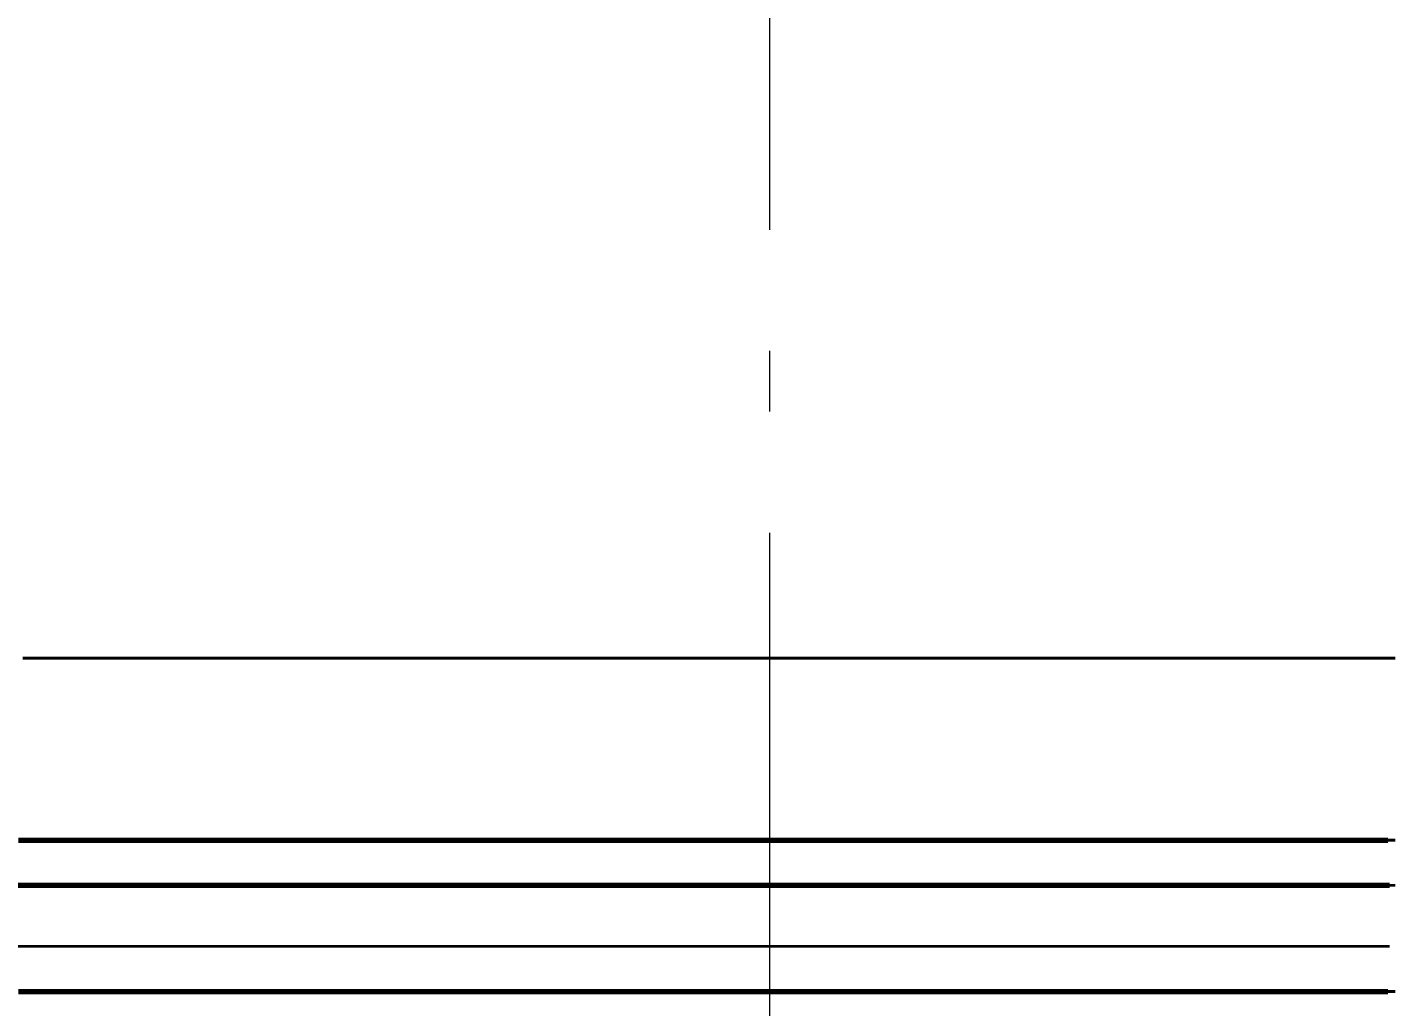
# Model space of a CAD drawing. Header units: millimetres. Extents: x 0 to 1554, y 0 to 420.
# Drawn here: x 108.49 to 130.93, y 294.56 to 310.72 of the extents above; entities that cross this region are included whole.
import ezdxf

# ---------------------------------------------------------------- set-up
doc = ezdxf.new("R2010")
doc.units = ezdxf.units.MM
doc.linetypes.add('IRAM-E-TRAZOS', pattern=[5, 4, -1])
doc.linetypes.add('IRAM-F-TRAZO-PUNTO', pattern=[20, 15, -2, 1, -2])
for name, color, linetype, lineweight in [('01-VISIBLE', 7, 'CONTINUOUS', 70), ('02-OCULTA', 4, 'IRAM-E-TRAZOS', 35), ('03-EJE', 1, 'IRAM-F-TRAZO-PUNTO', 18), ('04-COTA', 3, 'CONTINUOUS', 18)]:
    doc.layers.add(name, color=color, linetype=linetype, lineweight=lineweight)
doc.styles.add('ISO3098', font='isocpeur.ttf')
doc.dimstyles.new('FLAMA-IRAM', dxfattribs={"dimtxt": 3.5, "dimasz": 3.5, "dimexe": 2, "dimexo": 1.5, "dimgap": 1, "dimtad": 1, "dimdec": 1, "dimtxsty": 'ISO3098', "dimblk": 'IRAM_FLECHA', "dimblk1": 'IRAM_FLECHA', "dimblk2": 'IRAM_FLECHA', "dimcen": 2.5, "dimclrd": 256, "dimclre": 256, "dimclrt": 256, "dimazin": 3, "dimtfac": 1, "dimtmove": 0, "dimatfit": 3, "dimlwd": 18, "dimlwe": 18})

# ---------------------------------------------------------------- blocks, each defined once
blk = doc.blocks.new('IRAM_FLECHA')
blk.add_solid([(0, 0), (-1, 0.125), (-1, -0.125)])

msp = doc.modelspace()

# ---------------------------------------------------------------- linework, layer by layer
at = {"layer": '01-VISIBLE'}
for points in [[(108.35, 297.306), (108.55, 297.306), (108.75, 297.306), (108.95, 297.306), (109.15, 297.306), (109.35, 297.306), (109.55, 297.306), (109.75, 297.306), (109.95, 297.306), (110.15, 297.306), (110.35, 297.306), (110.55, 297.306), (110.75, 297.306), (110.95, 297.306), (111.15, 297.306), (111.35, 297.306), (111.55, 297.306), (111.75, 297.306), (111.95, 297.306), (112.15, 297.306), (112.35, 297.306), (112.55, 297.306), (112.75, 297.306), (112.95, 297.306), (113.15, 297.306), (113.35, 297.306), (113.55, 297.306), (113.75, 297.306), (113.95, 297.306), (114.15, 297.306), (114.35, 297.306), (114.55, 297.306), (114.75, 297.306), (114.95, 297.306), (115.15, 297.306), (115.35, 297.306), (115.55, 297.306), (115.75, 297.306), (115.95, 297.306), (116.15, 297.306), (116.35, 297.306), (116.55, 297.306), (116.75, 297.306), (116.95, 297.306), (117.15, 297.306), (117.35, 297.306), (117.55, 297.306), (117.75, 297.306), (117.95, 297.306), (118.15, 297.306), (118.35, 297.306), (118.55, 297.306), (118.75, 297.306), (118.95, 297.306), (119.15, 297.306), (119.35, 297.306), (119.55, 297.306), (119.75, 297.306), (119.95, 297.306), (120.15, 297.306), (120.35, 297.306), (120.55, 297.306), (120.75, 297.306), (120.95, 297.306), (121.15, 297.306), (121.35, 297.306), (121.55, 297.306), (121.75, 297.306), (121.95, 297.306), (122.15, 297.306), (122.35, 297.306), (122.55, 297.306), (122.75, 297.306), (122.95, 297.306), (123.15, 297.306), (123.35, 297.306), (123.55, 297.306), (123.75, 297.306), (123.95, 297.306), (124.15, 297.306), (124.35, 297.306), (124.55, 297.306), (124.75, 297.306), (124.95, 297.306), (125.15, 297.306), (125.35, 297.306), (125.55, 297.306), (125.75, 297.306), (125.95, 297.306), (126.15, 297.306), (126.35, 297.306), (126.55, 297.306), (126.75, 297.306), (126.95, 297.306), (127.15, 297.306), (127.35, 297.306), (127.55, 297.306), (127.75, 297.306), (127.95, 297.306), (128.15, 297.306), (128.35, 297.306), (128.55, 297.306), (128.75, 297.306), (128.95, 297.306), (129.15, 297.306), (129.35, 297.306), (129.55, 297.306), (129.75, 297.306), (129.95, 297.306), (130.15, 297.306), (130.35, 297.306), (130.55, 297.306), (130.75, 297.306), (130.95, 297.306)], [(130.979, 296.556), (130.779, 296.556), (130.578, 296.556), (130.377, 296.556), (130.177, 296.556), (129.976, 296.556), (129.776, 296.556), (129.575, 296.556), (129.375, 296.556), (129.174, 296.556), (128.973, 296.556), (128.773, 296.556), (128.572, 296.556), (128.372, 296.556), (128.171, 296.556), (127.971, 296.556), (127.77, 296.556), (127.569, 296.556), (127.369, 296.556), (127.168, 296.556), (126.968, 296.556), (126.767, 296.556), (126.567, 296.556), (126.366, 296.556), (126.165, 296.556), (125.965, 296.556), (125.764, 296.556), (125.564, 296.556), (125.363, 296.556), (125.163, 296.556), (124.962, 296.556), (124.761, 296.556), (124.561, 296.556), (124.36, 296.556), (124.16, 296.556), (123.959, 296.556), (123.759, 296.556), (123.558, 296.556), (123.357, 296.556), (123.157, 296.556), (122.956, 296.556), (122.756, 296.556), (122.555, 296.556), (122.355, 296.556), (122.154, 296.556), (121.953, 296.556), (121.753, 296.556), (121.552, 296.556), (121.352, 296.556), (121.151, 296.556), (120.951, 296.556), (120.75, 296.556), (120.549, 296.556), (120.349, 296.556), (120.148, 296.556), (119.948, 296.556), (119.747, 296.556), (119.547, 296.556), (119.346, 296.556), (119.145, 296.556), (118.945, 296.556), (118.744, 296.556), (118.544, 296.556), (118.343, 296.556), (118.143, 296.556), (117.942, 296.556), (117.741, 296.556), (117.541, 296.556), (117.34, 296.556), (117.14, 296.556), (116.939, 296.556), (116.739, 296.556), (116.538, 296.556), (116.337, 296.556), (116.137, 296.556), (115.936, 296.556), (115.736, 296.556), (115.535, 296.556), (115.335, 296.556), (115.134, 296.556), (114.933, 296.556), (114.733, 296.556), (114.532, 296.556), (114.332, 296.556), (114.131, 296.556), (113.931, 296.556), (113.73, 296.556), (113.529, 296.556), (113.329, 296.556), (113.128, 296.556), (112.928, 296.556), (112.727, 296.556), (112.527, 296.556), (112.326, 296.556), (112.125, 296.556), (111.925, 296.556), (111.724, 296.556), (111.524, 296.556), (111.323, 296.556), (111.123, 296.556), (110.922, 296.556), (110.721, 296.556), (110.521, 296.556), (110.32, 296.556), (110.12, 296.556), (109.919, 296.556), (109.719, 296.556), (109.518, 296.556), (109.317, 296.556), (109.117, 296.556), (108.916, 296.556), (108.716, 296.556), (108.515, 296.556), (108.315, 296.556)], [(108.35, 294.806), (108.55, 294.806), (108.75, 294.806), (108.95, 294.806), (109.15, 294.806), (109.35, 294.806), (109.55, 294.806), (109.75, 294.806), (109.95, 294.806), (110.15, 294.806), (110.35, 294.806), (110.55, 294.806), (110.75, 294.806), (110.95, 294.806), (111.15, 294.806), (111.35, 294.806), (111.55, 294.806), (111.75, 294.806), (111.95, 294.806), (112.15, 294.806), (112.35, 294.806), (112.55, 294.806), (112.75, 294.806), (112.95, 294.806), (113.15, 294.806), (113.35, 294.806), (113.55, 294.806), (113.75, 294.806), (113.95, 294.806), (114.15, 294.806), (114.35, 294.806), (114.55, 294.806), (114.75, 294.806), (114.95, 294.806), (115.15, 294.806), (115.35, 294.806), (115.55, 294.806), (115.75, 294.806), (115.95, 294.806), (116.15, 294.806), (116.35, 294.806), (116.55, 294.806), (116.75, 294.806), (116.95, 294.806), (117.15, 294.806), (117.35, 294.806), (117.55, 294.806), (117.75, 294.806), (117.95, 294.806), (118.15, 294.806), (118.35, 294.806), (118.55, 294.806), (118.75, 294.806), (118.95, 294.806), (119.15, 294.806), (119.35, 294.806), (119.55, 294.806), (119.75, 294.806), (119.95, 294.806), (120.15, 294.806), (120.35, 294.806), (120.55, 294.806), (120.75, 294.806), (120.95, 294.806), (121.15, 294.806), (121.35, 294.806), (121.55, 294.806), (121.75, 294.806), (121.95, 294.806), (122.15, 294.806), (122.35, 294.806), (122.55, 294.806), (122.75, 294.806), (122.95, 294.806), (123.15, 294.806), (123.35, 294.806), (123.55, 294.806), (123.75, 294.806), (123.95, 294.806), (124.15, 294.806), (124.35, 294.806), (124.55, 294.806), (124.75, 294.806), (124.95, 294.806), (125.15, 294.806), (125.35, 294.806), (125.55, 294.806), (125.75, 294.806), (125.95, 294.806), (126.15, 294.806), (126.35, 294.806), (126.55, 294.806), (126.75, 294.806), (126.95, 294.806), (127.15, 294.806), (127.35, 294.806), (127.55, 294.806), (127.75, 294.806), (127.95, 294.806), (128.15, 294.806), (128.35, 294.806), (128.55, 294.806), (128.75, 294.806), (128.95, 294.806), (129.15, 294.806), (129.35, 294.806), (129.55, 294.806), (129.75, 294.806), (129.95, 294.806), (130.15, 294.806), (130.35, 294.806), (130.55, 294.806), (130.75, 294.806), (130.95, 294.806)]]:
    msp.add_lwpolyline(points, dxfattribs=at)
at = {"layer": '02-OCULTA'}
for points in [[(131.075, 300.306), (130.875, 300.306), (130.675, 300.306), (130.474, 300.306), (130.274, 300.306), (130.073, 300.306), (129.873, 300.306), (129.672, 300.306), (129.472, 300.306), (129.271, 300.306), (129.071, 300.306), (128.87, 300.306), (128.67, 300.306), (128.469, 300.306), (128.269, 300.306), (128.068, 300.306), (127.868, 300.306), (127.667, 300.306), (127.467, 300.306), (127.266, 300.306), (127.066, 300.306), (126.865, 300.306), (126.665, 300.306), (126.464, 300.306), (126.264, 300.306), (126.063, 300.306), (125.863, 300.306), (125.662, 300.306), (125.462, 300.306), (125.261, 300.306), (125.061, 300.306), (124.86, 300.306), (124.66, 300.306), (124.459, 300.306), (124.259, 300.306), (124.058, 300.306), (123.858, 300.306), (123.657, 300.306), (123.457, 300.306), (123.256, 300.306), (123.056, 300.306), (122.855, 300.306), (122.655, 300.306), (122.454, 300.306), (122.254, 300.306), (122.053, 300.306), (121.853, 300.306), (121.652, 300.306), (121.452, 300.306), (121.251, 300.306), (121.051, 300.306), (120.85, 300.306), (120.65, 300.306), (120.449, 300.306), (120.249, 300.306), (120.048, 300.306), (119.848, 300.306), (119.647, 300.306), (119.447, 300.306), (119.246, 300.306), (119.046, 300.306), (118.845, 300.306), (118.645, 300.306), (118.444, 300.306), (118.244, 300.306), (118.043, 300.306), (117.843, 300.306), (117.642, 300.306), (117.442, 300.306), (117.241, 300.306), (117.041, 300.306), (116.84, 300.306), (116.64, 300.306), (116.439, 300.306), (116.239, 300.306), (116.038, 300.306), (115.838, 300.306), (115.637, 300.306), (115.437, 300.306), (115.236, 300.306), (115.036, 300.306), (114.835, 300.306), (114.635, 300.306), (114.434, 300.306), (114.234, 300.306), (114.033, 300.306), (113.833, 300.306), (113.632, 300.306), (113.432, 300.306), (113.231, 300.306), (113.031, 300.306), (112.83, 300.306), (112.63, 300.306), (112.429, 300.306), (112.229, 300.306), (112.028, 300.306), (111.828, 300.306), (111.627, 300.306), (111.427, 300.306), (111.226, 300.306), (111.026, 300.306), (110.825, 300.306), (110.625, 300.306), (110.425, 300.306), (110.224, 300.306), (110.024, 300.306), (109.823, 300.306), (109.623, 300.306), (109.422, 300.306), (109.222, 300.306), (109.021, 300.306), (108.821, 300.306), (108.62, 300.306), (108.42, 300.306)], [(108.42, 300.306), (108.62, 300.306), (108.821, 300.306), (109.021, 300.306), (109.222, 300.306), (109.422, 300.306), (109.623, 300.306), (109.823, 300.306), (110.024, 300.306), (110.224, 300.306), (110.425, 300.306), (110.625, 300.306), (110.825, 300.306), (111.026, 300.306), (111.226, 300.306), (111.427, 300.306), (111.627, 300.306), (111.828, 300.306), (112.028, 300.306), (112.229, 300.306), (112.429, 300.306), (112.63, 300.306), (112.83, 300.306), (113.031, 300.306), (113.231, 300.306), (113.432, 300.306), (113.632, 300.306), (113.833, 300.306), (114.033, 300.306), (114.234, 300.306), (114.434, 300.306), (114.635, 300.306), (114.835, 300.306), (115.036, 300.306), (115.236, 300.306), (115.437, 300.306), (115.637, 300.306), (115.838, 300.306), (116.038, 300.306), (116.239, 300.306), (116.439, 300.306), (116.64, 300.306), (116.84, 300.306), (117.041, 300.306), (117.241, 300.306), (117.442, 300.306), (117.642, 300.306), (117.843, 300.306), (118.043, 300.306), (118.244, 300.306), (118.444, 300.306), (118.645, 300.306), (118.845, 300.306), (119.046, 300.306), (119.246, 300.306), (119.447, 300.306), (119.647, 300.306), (119.848, 300.306), (120.048, 300.306), (120.249, 300.306), (120.449, 300.306), (120.65, 300.306), (120.85, 300.306), (121.051, 300.306), (121.251, 300.306), (121.452, 300.306), (121.652, 300.306), (121.853, 300.306), (122.053, 300.306), (122.254, 300.306), (122.454, 300.306), (122.655, 300.306), (122.855, 300.306), (123.056, 300.306), (123.256, 300.306), (123.457, 300.306), (123.657, 300.306), (123.858, 300.306), (124.058, 300.306), (124.259, 300.306), (124.459, 300.306), (124.66, 300.306), (124.86, 300.306), (125.061, 300.306), (125.261, 300.306), (125.462, 300.306), (125.662, 300.306), (125.863, 300.306), (126.063, 300.306), (126.264, 300.306), (126.464, 300.306), (126.665, 300.306), (126.865, 300.306), (127.066, 300.306), (127.266, 300.306), (127.467, 300.306), (127.667, 300.306), (127.868, 300.306), (128.068, 300.306), (128.269, 300.306), (128.469, 300.306), (128.67, 300.306), (128.87, 300.306), (129.071, 300.306), (129.271, 300.306), (129.472, 300.306), (129.672, 300.306), (129.873, 300.306), (130.073, 300.306), (130.274, 300.306), (130.474, 300.306), (130.675, 300.306), (130.875, 300.306), (131.075, 300.306)], [(131.067, 300.306), (130.867, 300.306), (130.667, 300.306), (130.466, 300.306), (130.266, 300.306), (130.066, 300.306), (129.865, 300.306), (129.665, 300.306), (129.465, 300.306), (129.264, 300.306), (129.064, 300.306), (128.864, 300.306), (128.663, 300.306), (128.463, 300.306), (128.263, 300.306), (128.062, 300.306), (127.862, 300.306), (127.662, 300.306), (127.461, 300.306), (127.261, 300.306), (127.061, 300.306), (126.86, 300.306), (126.66, 300.306), (126.46, 300.306), (126.259, 300.306), (126.059, 300.306), (125.859, 300.306), (125.658, 300.306), (125.458, 300.306), (125.258, 300.306), (125.057, 300.306), (124.857, 300.306), (124.657, 300.306), (124.456, 300.306), (124.256, 300.306), (124.056, 300.306), (123.855, 300.306), (123.655, 300.306), (123.455, 300.306), (123.254, 300.306), (123.054, 300.306), (122.854, 300.306), (122.653, 300.306), (122.453, 300.306), (122.253, 300.306), (122.052, 300.306), (121.852, 300.306), (121.652, 300.306), (121.451, 300.306), (121.251, 300.306), (121.051, 300.306), (120.85, 300.306), (120.65, 300.306), (120.449, 300.306), (120.249, 300.306), (120.049, 300.306), (119.848, 300.306), (119.648, 300.306), (119.448, 300.306), (119.247, 300.306), (119.047, 300.306), (118.847, 300.306), (118.646, 300.306), (118.446, 300.306), (118.246, 300.306), (118.045, 300.306), (117.845, 300.306), (117.645, 300.306), (117.444, 300.306), (117.244, 300.306), (117.044, 300.306), (116.843, 300.306), (116.643, 300.306), (116.443, 300.306), (116.242, 300.306), (116.042, 300.306), (115.842, 300.306), (115.641, 300.306), (115.441, 300.306), (115.241, 300.306), (115.04, 300.306), (114.84, 300.306), (114.64, 300.306), (114.439, 300.306), (114.239, 300.306), (114.039, 300.306), (113.838, 300.306), (113.638, 300.306), (113.438, 300.306), (113.237, 300.306), (113.037, 300.306), (112.837, 300.306), (112.636, 300.306), (112.436, 300.306), (112.236, 300.306), (112.035, 300.306), (111.835, 300.306), (111.635, 300.306), (111.434, 300.306), (111.234, 300.306), (111.034, 300.306), (110.833, 300.306), (110.633, 300.306), (110.433, 300.306), (110.232, 300.306), (110.032, 300.306), (109.832, 300.306), (109.631, 300.306), (109.431, 300.306), (109.231, 300.306), (109.03, 300.306), (108.83, 300.306), (108.63, 300.306), (108.429, 300.306)], [(108.429, 300.306), (108.63, 300.306), (108.83, 300.306), (109.03, 300.306), (109.231, 300.306), (109.431, 300.306), (109.631, 300.306), (109.832, 300.306), (110.032, 300.306), (110.232, 300.306), (110.433, 300.306), (110.633, 300.306), (110.833, 300.306), (111.034, 300.306), (111.234, 300.306), (111.434, 300.306), (111.635, 300.306), (111.835, 300.306), (112.035, 300.306), (112.236, 300.306), (112.436, 300.306), (112.636, 300.306), (112.837, 300.306), (113.037, 300.306), (113.237, 300.306), (113.438, 300.306), (113.638, 300.306), (113.838, 300.306), (114.039, 300.306), (114.239, 300.306), (114.439, 300.306), (114.64, 300.306), (114.84, 300.306), (115.04, 300.306), (115.241, 300.306), (115.441, 300.306), (115.641, 300.306), (115.842, 300.306), (116.042, 300.306), (116.242, 300.306), (116.443, 300.306), (116.643, 300.306), (116.843, 300.306), (117.044, 300.306), (117.244, 300.306), (117.444, 300.306), (117.645, 300.306), (117.845, 300.306), (118.045, 300.306), (118.246, 300.306), (118.446, 300.306), (118.646, 300.306), (118.847, 300.306), (119.047, 300.306), (119.247, 300.306), (119.448, 300.306), (119.648, 300.306), (119.848, 300.306), (120.049, 300.306), (120.249, 300.306), (120.449, 300.306), (120.65, 300.306), (120.85, 300.306), (121.051, 300.306), (121.251, 300.306), (121.451, 300.306), (121.652, 300.306), (121.852, 300.306), (122.052, 300.306), (122.253, 300.306), (122.453, 300.306), (122.653, 300.306), (122.854, 300.306), (123.054, 300.306), (123.254, 300.306), (123.455, 300.306), (123.655, 300.306), (123.855, 300.306), (124.056, 300.306), (124.256, 300.306), (124.456, 300.306), (124.657, 300.306), (124.857, 300.306), (125.057, 300.306), (125.258, 300.306), (125.458, 300.306), (125.658, 300.306), (125.859, 300.306), (126.059, 300.306), (126.259, 300.306), (126.46, 300.306), (126.66, 300.306), (126.86, 300.306), (127.061, 300.306), (127.261, 300.306), (127.461, 300.306), (127.662, 300.306), (127.862, 300.306), (128.062, 300.306), (128.263, 300.306), (128.463, 300.306), (128.663, 300.306), (128.864, 300.306), (129.064, 300.306), (129.264, 300.306), (129.465, 300.306), (129.665, 300.306), (129.865, 300.306), (130.066, 300.306), (130.266, 300.306), (130.466, 300.306), (130.667, 300.306), (130.867, 300.306), (131.067, 300.306)], [(130.95, 297.306), (130.75, 297.306), (130.55, 297.306), (130.35, 297.306), (130.15, 297.306), (129.95, 297.306), (129.75, 297.306), (129.55, 297.306), (129.35, 297.306), (129.15, 297.306), (128.95, 297.306), (128.75, 297.306), (128.55, 297.306), (128.35, 297.306), (128.15, 297.306), (127.95, 297.306), (127.75, 297.306), (127.55, 297.306), (127.35, 297.306), (127.15, 297.306), (126.95, 297.306), (126.75, 297.306), (126.55, 297.306), (126.35, 297.306), (126.15, 297.306), (125.95, 297.306), (125.75, 297.306), (125.55, 297.306), (125.35, 297.306), (125.15, 297.306), (124.95, 297.306), (124.75, 297.306), (124.55, 297.306), (124.35, 297.306), (124.15, 297.306), (123.95, 297.306), (123.75, 297.306), (123.55, 297.306), (123.35, 297.306), (123.15, 297.306), (122.95, 297.306), (122.75, 297.306), (122.55, 297.306), (122.35, 297.306), (122.15, 297.306), (121.95, 297.306), (121.75, 297.306), (121.55, 297.306), (121.35, 297.306), (121.15, 297.306), (120.95, 297.306), (120.75, 297.306), (120.55, 297.306), (120.35, 297.306), (120.15, 297.306), (119.95, 297.306), (119.75, 297.306), (119.55, 297.306), (119.35, 297.306), (119.15, 297.306), (118.95, 297.306), (118.75, 297.306), (118.55, 297.306), (118.35, 297.306), (118.15, 297.306), (117.95, 297.306), (117.75, 297.306), (117.55, 297.306), (117.35, 297.306), (117.15, 297.306), (116.95, 297.306), (116.75, 297.306), (116.55, 297.306), (116.35, 297.306), (116.15, 297.306), (115.95, 297.306), (115.75, 297.306), (115.55, 297.306), (115.35, 297.306), (115.15, 297.306), (114.95, 297.306), (114.75, 297.306), (114.55, 297.306), (114.35, 297.306), (114.15, 297.306), (113.95, 297.306), (113.75, 297.306), (113.55, 297.306), (113.35, 297.306), (113.15, 297.306), (112.95, 297.306), (112.75, 297.306), (112.55, 297.306), (112.35, 297.306), (112.15, 297.306), (111.95, 297.306), (111.75, 297.306), (111.55, 297.306), (111.35, 297.306), (111.15, 297.306), (110.95, 297.306), (110.75, 297.306), (110.55, 297.306), (110.35, 297.306), (110.15, 297.306), (109.95, 297.306), (109.75, 297.306), (109.55, 297.306), (109.35, 297.306), (109.15, 297.306), (108.95, 297.306), (108.75, 297.306), (108.55, 297.306), (108.35, 297.306)], [(131.075, 297.306), (130.875, 297.306), (130.675, 297.306), (130.474, 297.306), (130.274, 297.306), (130.073, 297.306), (129.873, 297.306), (129.672, 297.306), (129.472, 297.306), (129.271, 297.306), (129.071, 297.306), (128.87, 297.306), (128.67, 297.306), (128.469, 297.306), (128.269, 297.306), (128.068, 297.306), (127.868, 297.306), (127.667, 297.306), (127.467, 297.306), (127.266, 297.306), (127.066, 297.306), (126.865, 297.306), (126.665, 297.306), (126.464, 297.306), (126.264, 297.306), (126.063, 297.306), (125.863, 297.306), (125.662, 297.306), (125.462, 297.306), (125.261, 297.306), (125.061, 297.306), (124.86, 297.306), (124.66, 297.306), (124.459, 297.306), (124.259, 297.306), (124.058, 297.306), (123.858, 297.306), (123.657, 297.306), (123.457, 297.306), (123.256, 297.306), (123.056, 297.306), (122.855, 297.306), (122.655, 297.306), (122.454, 297.306), (122.254, 297.306), (122.053, 297.306), (121.853, 297.306), (121.652, 297.306), (121.452, 297.306), (121.251, 297.306), (121.051, 297.306), (120.85, 297.306), (120.65, 297.306), (120.449, 297.306), (120.249, 297.306), (120.048, 297.306), (119.848, 297.306), (119.647, 297.306), (119.447, 297.306), (119.246, 297.306), (119.046, 297.306), (118.845, 297.306), (118.645, 297.306), (118.444, 297.306), (118.244, 297.306), (118.043, 297.306), (117.843, 297.306), (117.642, 297.306), (117.442, 297.306), (117.241, 297.306), (117.041, 297.306), (116.84, 297.306), (116.64, 297.306), (116.439, 297.306), (116.239, 297.306), (116.038, 297.306), (115.838, 297.306), (115.637, 297.306), (115.437, 297.306), (115.236, 297.306), (115.036, 297.306), (114.835, 297.306), (114.635, 297.306), (114.434, 297.306), (114.234, 297.306), (114.033, 297.306), (113.833, 297.306), (113.632, 297.306), (113.432, 297.306), (113.231, 297.306), (113.031, 297.306), (112.83, 297.306), (112.63, 297.306), (112.429, 297.306), (112.229, 297.306), (112.028, 297.306), (111.828, 297.306), (111.627, 297.306), (111.427, 297.306), (111.226, 297.306), (111.026, 297.306), (110.825, 297.306), (110.625, 297.306), (110.425, 297.306), (110.224, 297.306), (110.024, 297.306), (109.823, 297.306), (109.623, 297.306), (109.422, 297.306), (109.222, 297.306), (109.021, 297.306), (108.821, 297.306), (108.62, 297.306), (108.42, 297.306)], [(108.42, 297.306), (108.62, 297.306), (108.821, 297.306), (109.021, 297.306), (109.222, 297.306), (109.422, 297.306), (109.623, 297.306), (109.823, 297.306), (110.024, 297.306), (110.224, 297.306), (110.425, 297.306), (110.625, 297.306), (110.825, 297.306), (111.026, 297.306), (111.226, 297.306), (111.427, 297.306), (111.627, 297.306), (111.828, 297.306), (112.028, 297.306), (112.229, 297.306), (112.429, 297.306), (112.63, 297.306), (112.83, 297.306), (113.031, 297.306), (113.231, 297.306), (113.432, 297.306), (113.632, 297.306), (113.833, 297.306), (114.033, 297.306), (114.234, 297.306), (114.434, 297.306), (114.635, 297.306), (114.835, 297.306), (115.036, 297.306), (115.236, 297.306), (115.437, 297.306), (115.637, 297.306), (115.838, 297.306), (116.038, 297.306), (116.239, 297.306), (116.439, 297.306), (116.64, 297.306), (116.84, 297.306), (117.041, 297.306), (117.241, 297.306), (117.442, 297.306), (117.642, 297.306), (117.843, 297.306), (118.043, 297.306), (118.244, 297.306), (118.444, 297.306), (118.645, 297.306), (118.845, 297.306), (119.046, 297.306), (119.246, 297.306), (119.447, 297.306), (119.647, 297.306), (119.848, 297.306), (120.048, 297.306), (120.249, 297.306), (120.449, 297.306), (120.65, 297.306), (120.85, 297.306), (121.051, 297.306), (121.251, 297.306), (121.452, 297.306), (121.652, 297.306), (121.853, 297.306), (122.053, 297.306), (122.254, 297.306), (122.454, 297.306), (122.655, 297.306), (122.855, 297.306), (123.056, 297.306), (123.256, 297.306), (123.457, 297.306), (123.657, 297.306), (123.858, 297.306), (124.058, 297.306), (124.259, 297.306), (124.459, 297.306), (124.66, 297.306), (124.86, 297.306), (125.061, 297.306), (125.261, 297.306), (125.462, 297.306), (125.662, 297.306), (125.863, 297.306), (126.063, 297.306), (126.264, 297.306), (126.464, 297.306), (126.665, 297.306), (126.865, 297.306), (127.066, 297.306), (127.266, 297.306), (127.467, 297.306), (127.667, 297.306), (127.868, 297.306), (128.068, 297.306), (128.269, 297.306), (128.469, 297.306), (128.67, 297.306), (128.87, 297.306), (129.071, 297.306), (129.271, 297.306), (129.472, 297.306), (129.672, 297.306), (129.873, 297.306), (130.073, 297.306), (130.274, 297.306), (130.474, 297.306), (130.675, 297.306), (130.875, 297.306), (131.075, 297.306)], [(131.075, 297.306), (130.875, 297.306), (130.675, 297.306), (130.474, 297.306), (130.274, 297.306), (130.073, 297.306), (129.873, 297.306), (129.672, 297.306), (129.472, 297.306), (129.271, 297.306), (129.071, 297.306), (128.87, 297.306), (128.67, 297.306), (128.469, 297.306), (128.269, 297.306), (128.068, 297.306), (127.868, 297.306), (127.667, 297.306), (127.467, 297.306), (127.266, 297.306), (127.066, 297.306), (126.865, 297.306), (126.665, 297.306), (126.464, 297.306), (126.264, 297.306), (126.063, 297.306), (125.863, 297.306), (125.662, 297.306), (125.462, 297.306), (125.261, 297.306), (125.061, 297.306), (124.86, 297.306), (124.66, 297.306), (124.459, 297.306), (124.259, 297.306), (124.058, 297.306), (123.858, 297.306), (123.657, 297.306), (123.457, 297.306), (123.256, 297.306), (123.056, 297.306), (122.855, 297.306), (122.655, 297.306), (122.454, 297.306), (122.254, 297.306), (122.053, 297.306), (121.853, 297.306), (121.652, 297.306), (121.452, 297.306), (121.251, 297.306), (121.051, 297.306), (120.85, 297.306), (120.65, 297.306), (120.449, 297.306), (120.249, 297.306), (120.048, 297.306), (119.848, 297.306), (119.647, 297.306), (119.447, 297.306), (119.246, 297.306), (119.046, 297.306), (118.845, 297.306), (118.645, 297.306), (118.444, 297.306), (118.244, 297.306), (118.043, 297.306), (117.843, 297.306), (117.642, 297.306), (117.442, 297.306), (117.241, 297.306), (117.041, 297.306), (116.84, 297.306), (116.64, 297.306), (116.439, 297.306), (116.239, 297.306), (116.038, 297.306), (115.838, 297.306), (115.637, 297.306), (115.437, 297.306), (115.236, 297.306), (115.036, 297.306), (114.835, 297.306), (114.635, 297.306), (114.434, 297.306), (114.234, 297.306), (114.033, 297.306), (113.833, 297.306), (113.632, 297.306), (113.432, 297.306), (113.231, 297.306), (113.031, 297.306), (112.83, 297.306), (112.63, 297.306), (112.429, 297.306), (112.229, 297.306), (112.028, 297.306), (111.828, 297.306), (111.627, 297.306), (111.427, 297.306), (111.226, 297.306), (111.026, 297.306), (110.825, 297.306), (110.625, 297.306), (110.425, 297.306), (110.224, 297.306), (110.024, 297.306), (109.823, 297.306), (109.623, 297.306), (109.422, 297.306), (109.222, 297.306), (109.021, 297.306), (108.821, 297.306), (108.62, 297.306), (108.42, 297.306)], [(108.42, 297.306), (108.62, 297.306), (108.821, 297.306), (109.021, 297.306), (109.222, 297.306), (109.422, 297.306), (109.623, 297.306), (109.823, 297.306), (110.024, 297.306), (110.224, 297.306), (110.425, 297.306), (110.625, 297.306), (110.825, 297.306), (111.026, 297.306), (111.226, 297.306), (111.427, 297.306), (111.627, 297.306), (111.828, 297.306), (112.028, 297.306), (112.229, 297.306), (112.429, 297.306), (112.63, 297.306), (112.83, 297.306), (113.031, 297.306), (113.231, 297.306), (113.432, 297.306), (113.632, 297.306), (113.833, 297.306), (114.033, 297.306), (114.234, 297.306), (114.434, 297.306), (114.635, 297.306), (114.835, 297.306), (115.036, 297.306), (115.236, 297.306), (115.437, 297.306), (115.637, 297.306), (115.838, 297.306), (116.038, 297.306), (116.239, 297.306), (116.439, 297.306), (116.64, 297.306), (116.84, 297.306), (117.041, 297.306), (117.241, 297.306), (117.442, 297.306), (117.642, 297.306), (117.843, 297.306), (118.043, 297.306), (118.244, 297.306), (118.444, 297.306), (118.645, 297.306), (118.845, 297.306), (119.046, 297.306), (119.246, 297.306), (119.447, 297.306), (119.647, 297.306), (119.848, 297.306), (120.048, 297.306), (120.249, 297.306), (120.449, 297.306), (120.65, 297.306), (120.85, 297.306), (121.051, 297.306), (121.251, 297.306), (121.452, 297.306), (121.652, 297.306), (121.853, 297.306), (122.053, 297.306), (122.254, 297.306), (122.454, 297.306), (122.655, 297.306), (122.855, 297.306), (123.056, 297.306), (123.256, 297.306), (123.457, 297.306), (123.657, 297.306), (123.858, 297.306), (124.058, 297.306), (124.259, 297.306), (124.459, 297.306), (124.66, 297.306), (124.86, 297.306), (125.061, 297.306), (125.261, 297.306), (125.462, 297.306), (125.662, 297.306), (125.863, 297.306), (126.063, 297.306), (126.264, 297.306), (126.464, 297.306), (126.665, 297.306), (126.865, 297.306), (127.066, 297.306), (127.266, 297.306), (127.467, 297.306), (127.667, 297.306), (127.868, 297.306), (128.068, 297.306), (128.269, 297.306), (128.469, 297.306), (128.67, 297.306), (128.87, 297.306), (129.071, 297.306), (129.271, 297.306), (129.472, 297.306), (129.672, 297.306), (129.873, 297.306), (130.073, 297.306), (130.274, 297.306), (130.474, 297.306), (130.675, 297.306), (130.875, 297.306), (131.075, 297.306)], [(131.067, 297.306), (130.867, 297.306), (130.667, 297.306), (130.466, 297.306), (130.266, 297.306), (130.066, 297.306), (129.865, 297.306), (129.665, 297.306), (129.465, 297.306), (129.264, 297.306), (129.064, 297.306), (128.864, 297.306), (128.663, 297.306), (128.463, 297.306), (128.263, 297.306), (128.062, 297.306), (127.862, 297.306), (127.662, 297.306), (127.461, 297.306), (127.261, 297.306), (127.061, 297.306), (126.86, 297.306), (126.66, 297.306), (126.46, 297.306), (126.259, 297.306), (126.059, 297.306), (125.859, 297.306), (125.658, 297.306), (125.458, 297.306), (125.258, 297.306), (125.057, 297.306), (124.857, 297.306), (124.657, 297.306), (124.456, 297.306), (124.256, 297.306), (124.056, 297.306), (123.855, 297.306), (123.655, 297.306), (123.455, 297.306), (123.254, 297.306), (123.054, 297.306), (122.854, 297.306), (122.653, 297.306), (122.453, 297.306), (122.253, 297.306), (122.052, 297.306), (121.852, 297.306), (121.652, 297.306), (121.451, 297.306), (121.251, 297.306), (121.051, 297.306), (120.85, 297.306), (120.65, 297.306), (120.449, 297.306), (120.249, 297.306), (120.049, 297.306), (119.848, 297.306), (119.648, 297.306), (119.448, 297.306), (119.247, 297.306), (119.047, 297.306), (118.847, 297.306), (118.646, 297.306), (118.446, 297.306), (118.246, 297.306), (118.045, 297.306), (117.845, 297.306), (117.645, 297.306), (117.444, 297.306), (117.244, 297.306), (117.044, 297.306), (116.843, 297.306), (116.643, 297.306), (116.443, 297.306), (116.242, 297.306), (116.042, 297.306), (115.842, 297.306), (115.641, 297.306), (115.441, 297.306), (115.241, 297.306), (115.04, 297.306), (114.84, 297.306), (114.64, 297.306), (114.439, 297.306), (114.239, 297.306), (114.039, 297.306), (113.838, 297.306), (113.638, 297.306), (113.438, 297.306), (113.237, 297.306), (113.037, 297.306), (112.837, 297.306), (112.636, 297.306), (112.436, 297.306), (112.236, 297.306), (112.035, 297.306), (111.835, 297.306), (111.635, 297.306), (111.434, 297.306), (111.234, 297.306), (111.034, 297.306), (110.833, 297.306), (110.633, 297.306), (110.433, 297.306), (110.232, 297.306), (110.032, 297.306), (109.832, 297.306), (109.631, 297.306), (109.431, 297.306), (109.231, 297.306), (109.03, 297.306), (108.83, 297.306), (108.63, 297.306), (108.429, 297.306)], [(108.429, 297.306), (108.63, 297.306), (108.83, 297.306), (109.03, 297.306), (109.231, 297.306), (109.431, 297.306), (109.631, 297.306), (109.832, 297.306), (110.032, 297.306), (110.232, 297.306), (110.433, 297.306), (110.633, 297.306), (110.833, 297.306), (111.034, 297.306), (111.234, 297.306), (111.434, 297.306), (111.635, 297.306), (111.835, 297.306), (112.035, 297.306), (112.236, 297.306), (112.436, 297.306), (112.636, 297.306), (112.837, 297.306), (113.037, 297.306), (113.237, 297.306), (113.438, 297.306), (113.638, 297.306), (113.838, 297.306), (114.039, 297.306), (114.239, 297.306), (114.439, 297.306), (114.64, 297.306), (114.84, 297.306), (115.04, 297.306), (115.241, 297.306), (115.441, 297.306), (115.641, 297.306), (115.842, 297.306), (116.042, 297.306), (116.242, 297.306), (116.443, 297.306), (116.643, 297.306), (116.843, 297.306), (117.044, 297.306), (117.244, 297.306), (117.444, 297.306), (117.645, 297.306), (117.845, 297.306), (118.045, 297.306), (118.246, 297.306), (118.446, 297.306), (118.646, 297.306), (118.847, 297.306), (119.047, 297.306), (119.247, 297.306), (119.448, 297.306), (119.648, 297.306), (119.848, 297.306), (120.049, 297.306), (120.249, 297.306), (120.449, 297.306), (120.65, 297.306), (120.85, 297.306), (121.051, 297.306), (121.251, 297.306), (121.451, 297.306), (121.652, 297.306), (121.852, 297.306), (122.052, 297.306), (122.253, 297.306), (122.453, 297.306), (122.653, 297.306), (122.854, 297.306), (123.054, 297.306), (123.254, 297.306), (123.455, 297.306), (123.655, 297.306), (123.855, 297.306), (124.056, 297.306), (124.256, 297.306), (124.456, 297.306), (124.657, 297.306), (124.857, 297.306), (125.057, 297.306), (125.258, 297.306), (125.458, 297.306), (125.658, 297.306), (125.859, 297.306), (126.059, 297.306), (126.259, 297.306), (126.46, 297.306), (126.66, 297.306), (126.86, 297.306), (127.061, 297.306), (127.261, 297.306), (127.461, 297.306), (127.662, 297.306), (127.862, 297.306), (128.062, 297.306), (128.263, 297.306), (128.463, 297.306), (128.663, 297.306), (128.864, 297.306), (129.064, 297.306), (129.264, 297.306), (129.465, 297.306), (129.665, 297.306), (129.865, 297.306), (130.066, 297.306), (130.266, 297.306), (130.466, 297.306), (130.667, 297.306), (130.867, 297.306), (131.067, 297.306)], [(131.071, 296.556), (130.871, 296.556), (130.67, 296.556), (130.47, 296.556), (130.269, 296.556), (130.069, 296.556), (129.869, 296.556), (129.668, 296.556), (129.468, 296.556), (129.267, 296.556), (129.067, 296.556), (128.867, 296.556), (128.666, 296.556), (128.466, 296.556), (128.265, 296.556), (128.065, 296.556), (127.865, 296.556), (127.664, 296.556), (127.464, 296.556), (127.263, 296.556), (127.063, 296.556), (126.862, 296.556), (126.662, 296.556), (126.462, 296.556), (126.261, 296.556), (126.061, 296.556), (125.86, 296.556), (125.66, 296.556), (125.46, 296.556), (125.259, 296.556), (125.059, 296.556), (124.858, 296.556), (124.658, 296.556), (124.458, 296.556), (124.257, 296.556), (124.057, 296.556), (123.856, 296.556), (123.656, 296.556), (123.456, 296.556), (123.255, 296.556), (123.055, 296.556), (122.854, 296.556), (122.654, 296.556), (122.453, 296.556), (122.253, 296.556), (122.053, 296.556), (121.852, 296.556), (121.652, 296.556), (121.451, 296.556), (121.251, 296.556), (121.051, 296.556), (120.85, 296.556), (120.65, 296.556), (120.449, 296.556), (120.249, 296.556), (120.049, 296.556), (119.848, 296.556), (119.648, 296.556), (119.447, 296.556), (119.247, 296.556), (119.047, 296.556), (118.846, 296.556), (118.646, 296.556), (118.445, 296.556), (118.245, 296.556), (118.044, 296.556), (117.844, 296.556), (117.644, 296.556), (117.443, 296.556), (117.243, 296.556), (117.042, 296.556), (116.842, 296.556), (116.642, 296.556), (116.441, 296.556), (116.241, 296.556), (116.04, 296.556), (115.84, 296.556), (115.64, 296.556), (115.439, 296.556), (115.239, 296.556), (115.038, 296.556), (114.838, 296.556), (114.638, 296.556), (114.437, 296.556), (114.237, 296.556), (114.036, 296.556), (113.836, 296.556), (113.635, 296.556), (113.435, 296.556), (113.235, 296.556), (113.034, 296.556), (112.834, 296.556), (112.633, 296.556), (112.433, 296.556), (112.233, 296.556), (112.032, 296.556), (111.832, 296.556), (111.631, 296.556), (111.431, 296.556), (111.231, 296.556), (111.03, 296.556), (110.83, 296.556), (110.629, 296.556), (110.429, 296.556), (110.228, 296.556), (110.028, 296.556), (109.828, 296.556), (109.627, 296.556), (109.427, 296.556), (109.226, 296.556), (109.026, 296.556), (108.826, 296.556), (108.625, 296.556), (108.425, 296.556)], [(108.315, 295.556), (108.515, 295.556), (108.716, 295.556), (108.916, 295.556), (109.117, 295.556), (109.317, 295.556), (109.518, 295.556), (109.719, 295.556), (109.919, 295.556), (110.12, 295.556), (110.32, 295.556), (110.521, 295.556), (110.721, 295.556), (110.922, 295.556), (111.123, 295.556), (111.323, 295.556), (111.524, 295.556), (111.724, 295.556), (111.925, 295.556), (112.125, 295.556), (112.326, 295.556), (112.527, 295.556), (112.727, 295.556), (112.928, 295.556), (113.128, 295.556), (113.329, 295.556), (113.529, 295.556), (113.73, 295.556), (113.931, 295.556), (114.131, 295.556), (114.332, 295.556), (114.532, 295.556), (114.733, 295.556), (114.933, 295.556), (115.134, 295.556), (115.335, 295.556), (115.535, 295.556), (115.736, 295.556), (115.936, 295.556), (116.137, 295.556), (116.337, 295.556), (116.538, 295.556), (116.739, 295.556), (116.939, 295.556), (117.14, 295.556), (117.34, 295.556), (117.541, 295.556), (117.741, 295.556), (117.942, 295.556), (118.143, 295.556), (118.343, 295.556), (118.544, 295.556), (118.744, 295.556), (118.945, 295.556), (119.145, 295.556), (119.346, 295.556), (119.547, 295.556), (119.747, 295.556), (119.948, 295.556), (120.148, 295.556), (120.349, 295.556), (120.549, 295.556), (120.75, 295.556), (120.951, 295.556), (121.151, 295.556), (121.352, 295.556), (121.552, 295.556), (121.753, 295.556), (121.953, 295.556), (122.154, 295.556), (122.355, 295.556), (122.555, 295.556), (122.756, 295.556), (122.956, 295.556), (123.157, 295.556), (123.357, 295.556), (123.558, 295.556), (123.759, 295.556), (123.959, 295.556), (124.16, 295.556), (124.36, 295.556), (124.561, 295.556), (124.761, 295.556), (124.962, 295.556), (125.163, 295.556), (125.363, 295.556), (125.564, 295.556), (125.764, 295.556), (125.965, 295.556), (126.165, 295.556), (126.366, 295.556), (126.567, 295.556), (126.767, 295.556), (126.968, 295.556), (127.168, 295.556), (127.369, 295.556), (127.569, 295.556), (127.77, 295.556), (127.971, 295.556), (128.171, 295.556), (128.372, 295.556), (128.572, 295.556), (128.773, 295.556), (128.973, 295.556), (129.174, 295.556), (129.375, 295.556), (129.575, 295.556), (129.776, 295.556), (129.976, 295.556), (130.177, 295.556), (130.377, 295.556), (130.578, 295.556), (130.779, 295.556), (130.979, 295.556)], [(108.315, 295.556), (108.515, 295.556), (108.716, 295.556), (108.916, 295.556), (109.117, 295.556), (109.317, 295.556), (109.518, 295.556), (109.719, 295.556), (109.919, 295.556), (110.12, 295.556), (110.32, 295.556), (110.521, 295.556), (110.721, 295.556), (110.922, 295.556), (111.123, 295.556), (111.323, 295.556), (111.524, 295.556), (111.724, 295.556), (111.925, 295.556), (112.125, 295.556), (112.326, 295.556), (112.527, 295.556), (112.727, 295.556), (112.928, 295.556), (113.128, 295.556), (113.329, 295.556), (113.529, 295.556), (113.73, 295.556), (113.931, 295.556), (114.131, 295.556), (114.332, 295.556), (114.532, 295.556), (114.733, 295.556), (114.933, 295.556), (115.134, 295.556), (115.335, 295.556), (115.535, 295.556), (115.736, 295.556), (115.936, 295.556), (116.137, 295.556), (116.337, 295.556), (116.538, 295.556), (116.739, 295.556), (116.939, 295.556), (117.14, 295.556), (117.34, 295.556), (117.541, 295.556), (117.741, 295.556), (117.942, 295.556), (118.143, 295.556), (118.343, 295.556), (118.544, 295.556), (118.744, 295.556), (118.945, 295.556), (119.145, 295.556), (119.346, 295.556), (119.547, 295.556), (119.747, 295.556), (119.948, 295.556), (120.148, 295.556), (120.349, 295.556), (120.549, 295.556), (120.75, 295.556), (120.951, 295.556), (121.151, 295.556), (121.352, 295.556), (121.552, 295.556), (121.753, 295.556), (121.953, 295.556), (122.154, 295.556), (122.355, 295.556), (122.555, 295.556), (122.756, 295.556), (122.956, 295.556), (123.157, 295.556), (123.357, 295.556), (123.558, 295.556), (123.759, 295.556), (123.959, 295.556), (124.16, 295.556), (124.36, 295.556), (124.561, 295.556), (124.761, 295.556), (124.962, 295.556), (125.163, 295.556), (125.363, 295.556), (125.564, 295.556), (125.764, 295.556), (125.965, 295.556), (126.165, 295.556), (126.366, 295.556), (126.567, 295.556), (126.767, 295.556), (126.968, 295.556), (127.168, 295.556), (127.369, 295.556), (127.569, 295.556), (127.77, 295.556), (127.971, 295.556), (128.171, 295.556), (128.372, 295.556), (128.572, 295.556), (128.773, 295.556), (128.973, 295.556), (129.174, 295.556), (129.375, 295.556), (129.575, 295.556), (129.776, 295.556), (129.976, 295.556), (130.177, 295.556), (130.377, 295.556), (130.578, 295.556), (130.779, 295.556), (130.979, 295.556)], [(130.95, 294.806), (130.75, 294.806), (130.55, 294.806), (130.35, 294.806), (130.15, 294.806), (129.95, 294.806), (129.75, 294.806), (129.55, 294.806), (129.35, 294.806), (129.15, 294.806), (128.95, 294.806), (128.75, 294.806), (128.55, 294.806), (128.35, 294.806), (128.15, 294.806), (127.95, 294.806), (127.75, 294.806), (127.55, 294.806), (127.35, 294.806), (127.15, 294.806), (126.95, 294.806), (126.75, 294.806), (126.55, 294.806), (126.35, 294.806), (126.15, 294.806), (125.95, 294.806), (125.75, 294.806), (125.55, 294.806), (125.35, 294.806), (125.15, 294.806), (124.95, 294.806), (124.75, 294.806), (124.55, 294.806), (124.35, 294.806), (124.15, 294.806), (123.95, 294.806), (123.75, 294.806), (123.55, 294.806), (123.35, 294.806), (123.15, 294.806), (122.95, 294.806), (122.75, 294.806), (122.55, 294.806), (122.35, 294.806), (122.15, 294.806), (121.95, 294.806), (121.75, 294.806), (121.55, 294.806), (121.35, 294.806), (121.15, 294.806), (120.95, 294.806), (120.75, 294.806), (120.55, 294.806), (120.35, 294.806), (120.15, 294.806), (119.95, 294.806), (119.75, 294.806), (119.55, 294.806), (119.35, 294.806), (119.15, 294.806), (118.95, 294.806), (118.75, 294.806), (118.55, 294.806), (118.35, 294.806), (118.15, 294.806), (117.95, 294.806), (117.75, 294.806), (117.55, 294.806), (117.35, 294.806), (117.15, 294.806), (116.95, 294.806), (116.75, 294.806), (116.55, 294.806), (116.35, 294.806), (116.15, 294.806), (115.95, 294.806), (115.75, 294.806), (115.55, 294.806), (115.35, 294.806), (115.15, 294.806), (114.95, 294.806), (114.75, 294.806), (114.55, 294.806), (114.35, 294.806), (114.15, 294.806), (113.95, 294.806), (113.75, 294.806), (113.55, 294.806), (113.35, 294.806), (113.15, 294.806), (112.95, 294.806), (112.75, 294.806), (112.55, 294.806), (112.35, 294.806), (112.15, 294.806), (111.95, 294.806), (111.75, 294.806), (111.55, 294.806), (111.35, 294.806), (111.15, 294.806), (110.95, 294.806), (110.75, 294.806), (110.55, 294.806), (110.35, 294.806), (110.15, 294.806), (109.95, 294.806), (109.75, 294.806), (109.55, 294.806), (109.35, 294.806), (109.15, 294.806), (108.95, 294.806), (108.75, 294.806), (108.55, 294.806), (108.35, 294.806)], [(131.075, 294.806), (130.875, 294.806), (130.675, 294.806), (130.474, 294.806), (130.274, 294.806), (130.073, 294.806), (129.873, 294.806), (129.672, 294.806), (129.472, 294.806), (129.271, 294.806), (129.071, 294.806), (128.87, 294.806), (128.67, 294.806), (128.469, 294.806), (128.269, 294.806), (128.068, 294.806), (127.868, 294.806), (127.667, 294.806), (127.467, 294.806), (127.266, 294.806), (127.066, 294.806), (126.865, 294.806), (126.665, 294.806), (126.464, 294.806), (126.264, 294.806), (126.063, 294.806), (125.863, 294.806), (125.662, 294.806), (125.462, 294.806), (125.261, 294.806), (125.061, 294.806), (124.86, 294.806), (124.66, 294.806), (124.459, 294.806), (124.259, 294.806), (124.058, 294.806), (123.858, 294.806), (123.657, 294.806), (123.457, 294.806), (123.256, 294.806), (123.056, 294.806), (122.855, 294.806), (122.655, 294.806), (122.454, 294.806), (122.254, 294.806), (122.053, 294.806), (121.853, 294.806), (121.652, 294.806), (121.452, 294.806), (121.251, 294.806), (121.051, 294.806), (120.85, 294.806), (120.65, 294.806), (120.449, 294.806), (120.249, 294.806), (120.048, 294.806), (119.848, 294.806), (119.647, 294.806), (119.447, 294.806), (119.246, 294.806), (119.046, 294.806), (118.845, 294.806), (118.645, 294.806), (118.444, 294.806), (118.244, 294.806), (118.043, 294.806), (117.843, 294.806), (117.642, 294.806), (117.442, 294.806), (117.241, 294.806), (117.041, 294.806), (116.84, 294.806), (116.64, 294.806), (116.439, 294.806), (116.239, 294.806), (116.038, 294.806), (115.838, 294.806), (115.637, 294.806), (115.437, 294.806), (115.236, 294.806), (115.036, 294.806), (114.835, 294.806), (114.635, 294.806), (114.434, 294.806), (114.234, 294.806), (114.033, 294.806), (113.833, 294.806), (113.632, 294.806), (113.432, 294.806), (113.231, 294.806), (113.031, 294.806), (112.83, 294.806), (112.63, 294.806), (112.429, 294.806), (112.229, 294.806), (112.028, 294.806), (111.828, 294.806), (111.627, 294.806), (111.427, 294.806), (111.226, 294.806), (111.026, 294.806), (110.825, 294.806), (110.625, 294.806), (110.425, 294.806), (110.224, 294.806), (110.024, 294.806), (109.823, 294.806), (109.623, 294.806), (109.422, 294.806), (109.222, 294.806), (109.021, 294.806), (108.821, 294.806), (108.62, 294.806), (108.42, 294.806)], [(108.42, 294.806), (108.62, 294.806), (108.821, 294.806), (109.021, 294.806), (109.222, 294.806), (109.422, 294.806), (109.623, 294.806), (109.823, 294.806), (110.024, 294.806), (110.224, 294.806), (110.425, 294.806), (110.625, 294.806), (110.825, 294.806), (111.026, 294.806), (111.226, 294.806), (111.427, 294.806), (111.627, 294.806), (111.828, 294.806), (112.028, 294.806), (112.229, 294.806), (112.429, 294.806), (112.63, 294.806), (112.83, 294.806), (113.031, 294.806), (113.231, 294.806), (113.432, 294.806), (113.632, 294.806), (113.833, 294.806), (114.033, 294.806), (114.234, 294.806), (114.434, 294.806), (114.635, 294.806), (114.835, 294.806), (115.036, 294.806), (115.236, 294.806), (115.437, 294.806), (115.637, 294.806), (115.838, 294.806), (116.038, 294.806), (116.239, 294.806), (116.439, 294.806), (116.64, 294.806), (116.84, 294.806), (117.041, 294.806), (117.241, 294.806), (117.442, 294.806), (117.642, 294.806), (117.843, 294.806), (118.043, 294.806), (118.244, 294.806), (118.444, 294.806), (118.645, 294.806), (118.845, 294.806), (119.046, 294.806), (119.246, 294.806), (119.447, 294.806), (119.647, 294.806), (119.848, 294.806), (120.048, 294.806), (120.249, 294.806), (120.449, 294.806), (120.65, 294.806), (120.85, 294.806), (121.051, 294.806), (121.251, 294.806), (121.452, 294.806), (121.652, 294.806), (121.853, 294.806), (122.053, 294.806), (122.254, 294.806), (122.454, 294.806), (122.655, 294.806), (122.855, 294.806), (123.056, 294.806), (123.256, 294.806), (123.457, 294.806), (123.657, 294.806), (123.858, 294.806), (124.058, 294.806), (124.259, 294.806), (124.459, 294.806), (124.66, 294.806), (124.86, 294.806), (125.061, 294.806), (125.261, 294.806), (125.462, 294.806), (125.662, 294.806), (125.863, 294.806), (126.063, 294.806), (126.264, 294.806), (126.464, 294.806), (126.665, 294.806), (126.865, 294.806), (127.066, 294.806), (127.266, 294.806), (127.467, 294.806), (127.667, 294.806), (127.868, 294.806), (128.068, 294.806), (128.269, 294.806), (128.469, 294.806), (128.67, 294.806), (128.87, 294.806), (129.071, 294.806), (129.271, 294.806), (129.472, 294.806), (129.672, 294.806), (129.873, 294.806), (130.073, 294.806), (130.274, 294.806), (130.474, 294.806), (130.675, 294.806), (130.875, 294.806), (131.075, 294.806)]]:
    msp.add_lwpolyline(points, dxfattribs=at)
at = {"layer": '03-EJE'}
msp.add_line((120.75, 167.375), (120.75, 325.375), dxfattribs=at)

# ---------------------------------------------------------------- dimensions: what is measured, and where the dimension line sits
at = {"layer": '04-COTA'}
for base, p1, text in [((53.75, 166.625), (89.75, 166.625), '<>±0,5'), ((71.75, 169.375), (89.75, 169.375), '<>±0,5'), ((80.75, 297.306), (89.75, 297.306), '<>±0,3')]:
    msp.add_linear_dim(base=base, p1=p1, p2=(111.5, 323.375), angle=90, text=text, dimstyle='FLAMA-IRAM', override={"dimlfac": 2}, dxfattribs=at).render()

doc.saveas('drawing.dxf')
